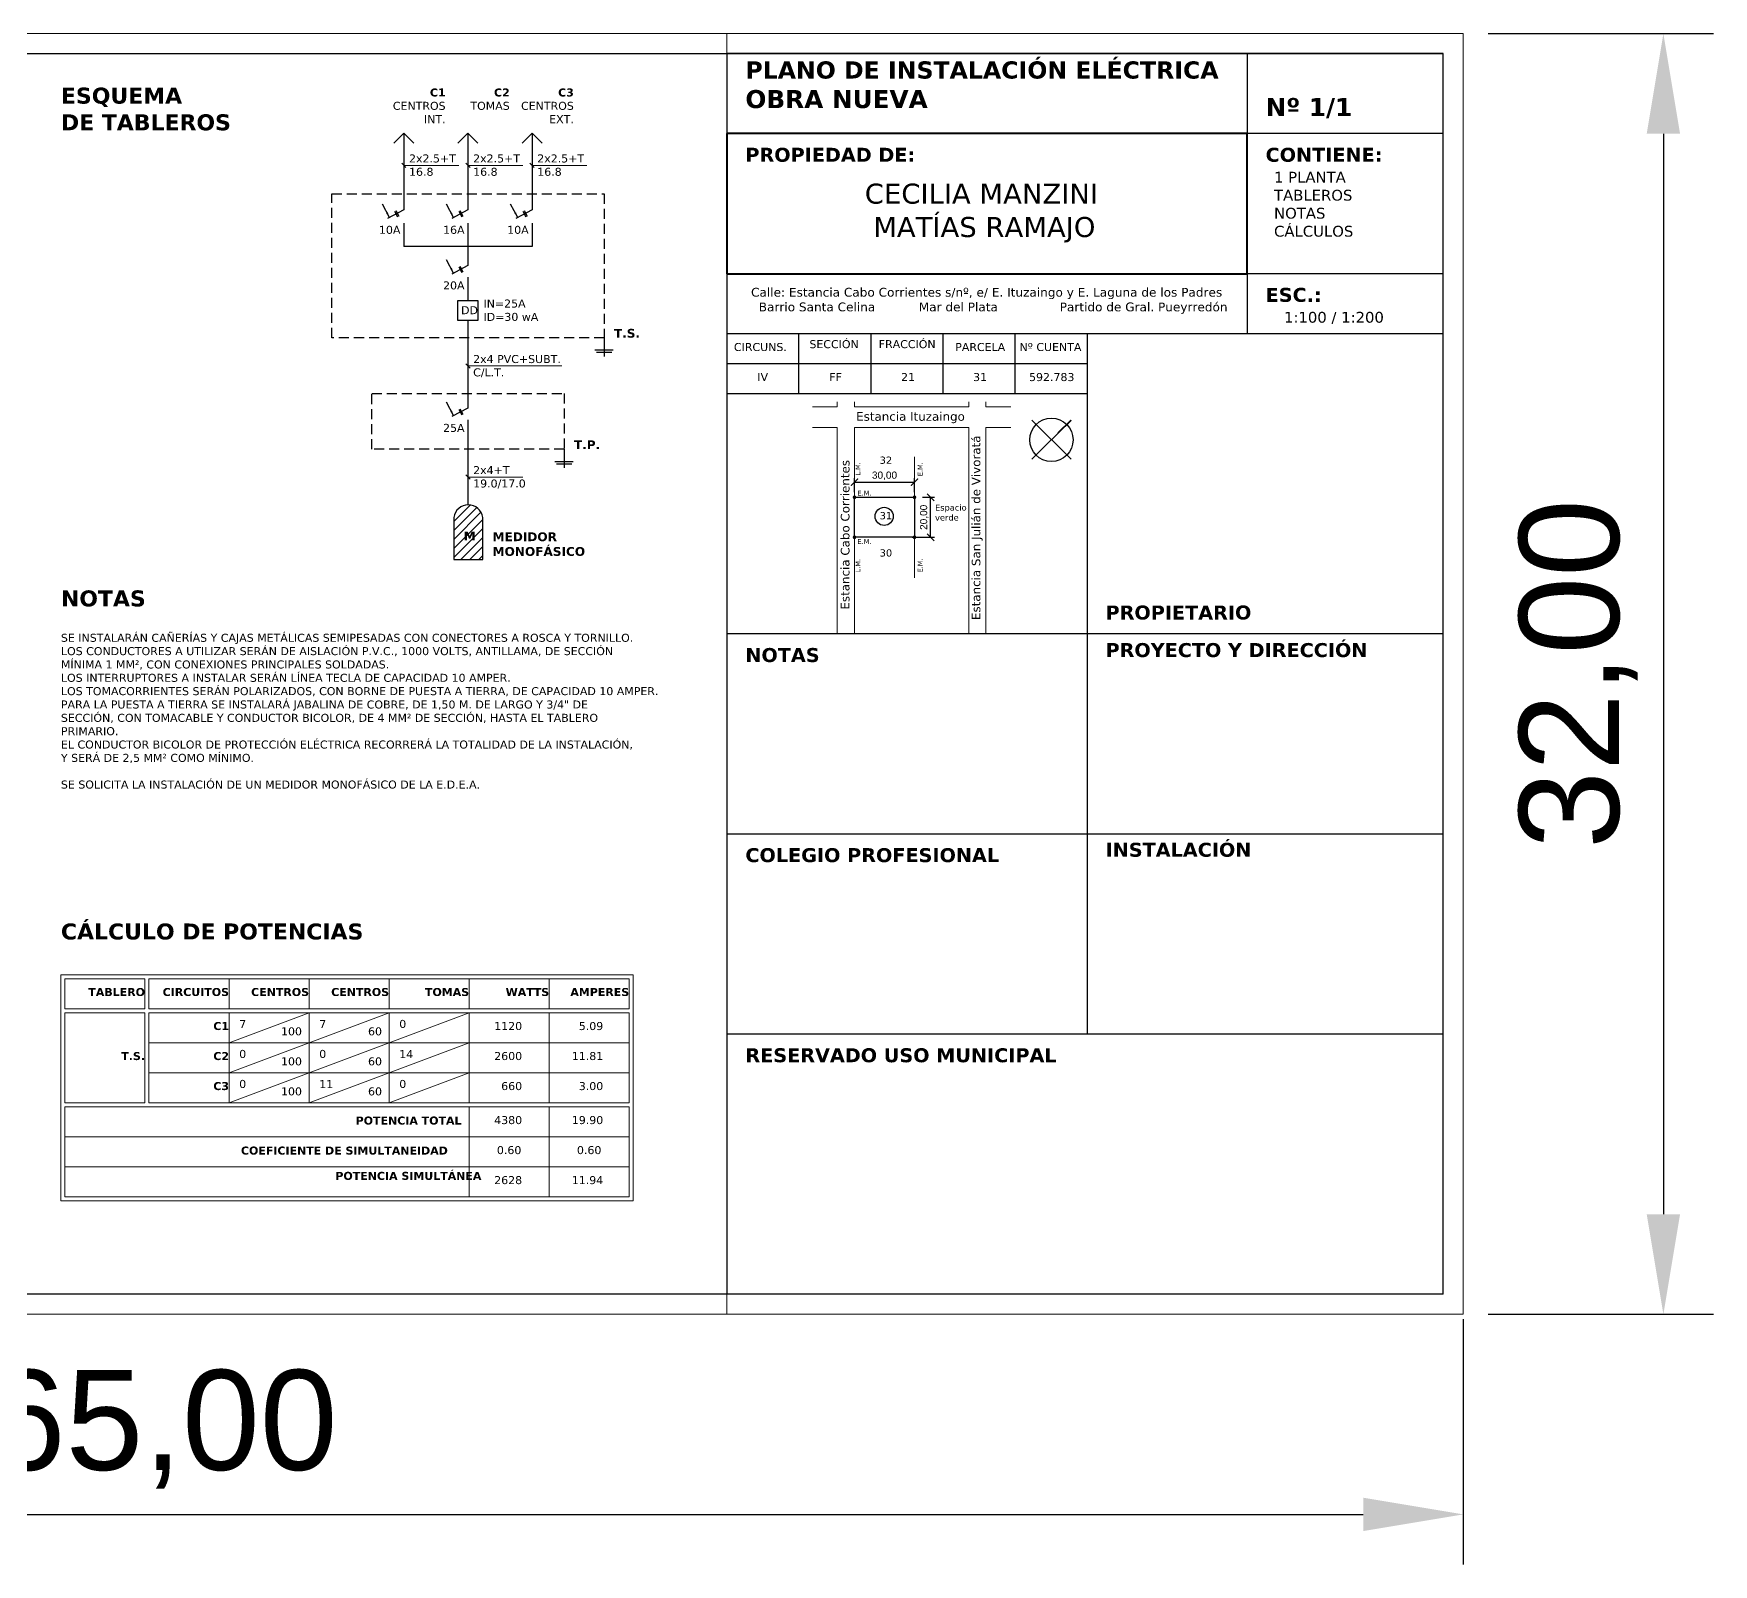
# Model space of a CAD drawing. Header units: millimetres. Extents: x 1434 to 1537, y 1432 to 1474.
# Drawn here: x 1494.74 to 1536.72, y 1431.92 to 1470.17 of the extents above; entities that cross this region are included whole.
import ezdxf

# ---------------------------------------------------------------- set-up
doc = ezdxf.new("R2010")
doc.units = ezdxf.units.MM
doc.linetypes.add('RAYITAS', pattern=[0.375, 0.25, -0.125])
for name, color, linetype, lineweight in [('0.1', 50, 'Continuous', 0), ('0.2', 40, 'Continuous', 20), ('0.3', 30, 'Continuous', 30), ('0.5', 10, 'Continuous', 40), ('cotas', 104, 'Continuous', 18), ('nomenclatura', 41, 'Continuous', 18)]:
    doc.layers.add(name, color=color, linetype=linetype, lineweight=lineweight)
doc.layers.add('gris', color=252, linetype='Continuous', lineweight=18, true_color=0x696969)
doc.styles.get("Standard").update_dxf_attribs({"font": 'ARIAL.TTF'})
doc.dimstyles.new('BM-1en 100', dxfattribs={"dimtxt": 0.18, "dimasz": 0.18, "dimexe": 0.1, "dimexo": 0.1, "dimgap": 0.05, "dimtad": 1, "dimtxsty": 'Standard', "dimblk": 'ARCHTICK', "dimcen": -0.18, "dimadec": 0, "dimazin": 0, "dimtfac": 1, "dimtmove": 0, "dimatfit": 3, "dimldrblk": 'ARCHTICK', "dimfxl": 1, "dimarcsym": 0})
doc.dimstyles.new('ISO-25', dxfattribs={"dimtxt": 2.5, "dimasz": 2.5, "dimexe": 1.25, "dimexo": 0.625, "dimtad": 1, "dimtxsty": 'Standard', "dimcen": 2.5, "dimadec": 0, "dimazin": 0, "dimtfac": 1, "dimtmove": 0, "dimatfit": 3, "dimfxl": 1, "dimarcsym": 0})

# ---------------------------------------------------------------- blocks, each defined once
blk = doc.blocks.new('*D9')
at = {"layer": 'cotas', "color": 0, "lineweight": -2}
for p, q in [((1465.468, 1438.04), (1465.468, 1431.915)), ((1530.468, 1438.04), (1530.468, 1431.915)), ((1467.968, 1433.165), (1527.968, 1433.165))]:
    blk.add_line(p, q, dxfattribs=at)
at = {"layer": 'cotas', "color": 0}
for points in [[(1467.968, 1433.582), (1467.968, 1432.749), (1465.468, 1433.165)], [(1527.968, 1433.582), (1527.968, 1432.749), (1530.468, 1433.165)]]:
    blk.add_solid(points, dxfattribs=at)
at = {"layer": 'Defpoints', "color": 0}
for p in [(1465.468, 1438.665), (1530.468, 1438.665), (1530.468, 1433.165)]:
    blk.add_point(p, dxfattribs=at)
at = {"layer": 'cotas', "color": 0, "insert": (1497.968, 1435.293), "char_height": 2.5, "attachment_point": 5}
blk.add_mtext('65,00', dxfattribs=at)
blk = doc.blocks.new('*D8')
at = {"layer": 'cotas', "color": 0, "lineweight": -2}
for p, q in [((1531.093, 1470.165), (1536.718, 1470.165)), ((1535.468, 1467.665), (1535.468, 1440.665)), ((1531.093, 1438.165), (1536.718, 1438.165))]:
    blk.add_line(p, q, dxfattribs=at)
at = {"layer": 'cotas', "color": 0}
for points in [[(1535.052, 1467.665), (1535.885, 1467.665), (1535.468, 1470.165)], [(1535.052, 1440.665), (1535.885, 1440.665), (1535.468, 1438.165)]]:
    blk.add_solid(points, dxfattribs=at)
at = {"layer": 'Defpoints', "color": 0}
for p in [(1530.468, 1470.165), (1530.468, 1438.165), (1535.468, 1438.165)]:
    blk.add_point(p, dxfattribs=at)
at = {"layer": 'cotas', "color": 0, "insert": (1533.341, 1454.165), "char_height": 2.5, "attachment_point": 5, "rotation": 90}
blk.add_mtext('32,00', dxfattribs=at)
blk = doc.blocks.new('_ArchTick')
at = {"color": 0, "linetype": 'ByBlock', "const_width": 0.15}
blk.add_lwpolyline([(-0.5, -0.5), (0.5, 0.5)], dxfattribs=at)
blk = doc.blocks.new('*D10')
at = {"layer": 'cotas', "color": 0, "lineweight": -2}
for p, q in [((1516.957, 1458.579), (1517.258, 1458.579)), ((1517.158, 1457.579), (1517.158, 1458.579)), ((1516.693, 1457.579), (1517.258, 1457.579))]:
    blk.add_line(p, q, dxfattribs=at)
at = {"layer": 'Defpoints', "color": 0}
for p in [(1516.857, 1458.579), (1517.158, 1458.579), (1516.593, 1457.579)]:
    blk.add_point(p, dxfattribs=at)
at = {"layer": 'cotas', "color": 0, "lineweight": -2, "xscale": 0.18, "yscale": 0.18, "zscale": 0.18}
for p, rotation in [((1517.158, 1458.579), 90), ((1517.158, 1457.579), 270)]:
    blk.add_blockref('_ArchTick', p, dxfattribs=dict(at, rotation=rotation))
at = {"layer": 'cotas', "color": 0, "insert": (1516.999, 1458.079), "char_height": 0.18, "attachment_point": 5, "rotation": 90}
blk.add_mtext('20,00', dxfattribs=at)
blk = doc.blocks.new('*D11')
at = {"layer": 'cotas', "color": 0, "lineweight": -2}
for p, q in [((1515.255, 1458.709), (1515.255, 1459.058)), ((1515.255, 1458.958), (1516.755, 1458.958)), ((1516.755, 1458.709), (1516.755, 1459.058))]:
    blk.add_line(p, q, dxfattribs=at)
at = {"layer": 'Defpoints', "color": 0}
for p in [(1516.755, 1458.958), (1515.255, 1458.609), (1516.755, 1458.609)]:
    blk.add_point(p, dxfattribs=at)
at = {"layer": 'cotas', "color": 0, "lineweight": -2, "xscale": 0.18, "yscale": 0.18, "zscale": 0.18, "rotation": 180}
blk.add_blockref('_ArchTick', (1515.255, 1458.958), dxfattribs=at)
at = {"layer": 'cotas', "color": 0, "lineweight": -2, "xscale": 0.18, "yscale": 0.18, "zscale": 0.18}
blk.add_blockref('_ArchTick', (1516.755, 1458.958), dxfattribs=at)
at = {"layer": 'cotas', "color": 0, "insert": (1516.005, 1459.116), "char_height": 0.18, "attachment_point": 5}
blk.add_mtext('30,00', dxfattribs=at)

msp = doc.modelspace()

# ---------------------------------------------------------------- hatches: boundary and pattern name
at = {"layer": '0.1', "linetype": 'Continuous'}
h = msp.add_hatch(dxfattribs=at)
h.set_pattern_fill('LINE', color=256, scale=0.05, angle=225, style=0)
h.set_pattern_definition([(45, (1454.36309, 1585.57793), (-0.1122532, 0.1122532), [])])
h.paths.add_polyline_path([(1505.2433, 1457.0287), (1505.9649, 1457.0287), (1505.9649, 1458.0767, 0.8624845), (1505.2433, 1458.0767)])
at = {"layer": '0.3', "linetype": 'Continuous'}
for points in [[(1503.5507, 1465.6734), (1503.6359, 1465.5681), (1503.5953, 1465.6973)], [(1505.1528, 1465.6734), (1505.2379, 1465.5681), (1505.1973, 1465.6973)], [(1506.7549, 1465.6734), (1506.84, 1465.5681), (1506.7994, 1465.6973)], [(1505.1528, 1464.285), (1505.2379, 1464.1797), (1505.1973, 1464.3089)], [(1505.1528, 1460.7243), (1505.2379, 1460.619), (1505.1973, 1460.7482)]]:
    msp.add_hatch(color=256, dxfattribs=at).paths.add_polyline_path(points)
at = {"layer": 'gris'}
h = msp.add_hatch(color=256, dxfattribs=at)
h.paths.add_polyline_path([(1515.2207, 1458.579, 0.4111855), (1515.2555, 1458.5446), (1515.2555, 1458.5793)])
h.paths.add_polyline_path([(1515.2207, 1458.579), (1515.2555, 1458.5793), (1515.2555, 1458.6141, 0.4172482)])
h.paths.add_polyline_path([(1515.2555, 1458.6141), (1515.2555, 1458.5793), (1515.2902, 1458.5797, 0.4111855)])
h.paths.add_polyline_path([(1515.2555, 1458.5793), (1515.2555, 1458.5446, 0.4172482), (1515.2902, 1458.5797)])
h = msp.add_hatch(color=256, dxfattribs=at)
h.paths.add_polyline_path([(1516.7207, 1458.579, 0.4111855), (1516.7555, 1458.5446), (1516.7555, 1458.5793)])
h.paths.add_polyline_path([(1516.7207, 1458.579), (1516.7555, 1458.5793), (1516.7555, 1458.6141, 0.4172482)])
h.paths.add_polyline_path([(1516.7555, 1458.6141), (1516.7555, 1458.5793), (1516.7902, 1458.5797, 0.4111855)])
h.paths.add_polyline_path([(1516.7555, 1458.5793), (1516.7555, 1458.5446, 0.4172482), (1516.7902, 1458.5797)])
h = msp.add_hatch(color=256, dxfattribs=at)
h.paths.add_polyline_path([(1515.2207, 1457.579, 0.4111855), (1515.2555, 1457.5446), (1515.2555, 1457.5793)])
h.paths.add_polyline_path([(1515.2207, 1457.579), (1515.2555, 1457.5793), (1515.2555, 1457.6141, 0.4172482)])
h.paths.add_polyline_path([(1515.2555, 1457.6141), (1515.2555, 1457.5793), (1515.2902, 1457.5797, 0.4111855)])
h.paths.add_polyline_path([(1515.2555, 1457.5793), (1515.2555, 1457.5446, 0.4172482), (1515.2902, 1457.5797)])
h = msp.add_hatch(color=256, dxfattribs=at)
h.paths.add_polyline_path([(1516.7207, 1457.579, 0.4111855), (1516.7555, 1457.5446), (1516.7555, 1457.5793)])
h.paths.add_polyline_path([(1516.7207, 1457.579), (1516.7555, 1457.5793), (1516.7555, 1457.6141, 0.4172482)])
h.paths.add_polyline_path([(1516.7555, 1457.6141), (1516.7555, 1457.5793), (1516.7902, 1457.5797, 0.4111855)])
h.paths.add_polyline_path([(1516.7555, 1457.5793), (1516.7555, 1457.5446, 0.4172482), (1516.7902, 1457.5797)])

# ---------------------------------------------------------------- linework, layer by layer
at = {"layer": '0.1'}
for p, q in [((1503.94, 1466.9256), (1504.0461, 1466.8195)), ((1503.9931, 1466.8726), (1505.3661, 1466.8726)), ((1505.5421, 1466.9256), (1505.6482, 1466.8195)), ((1505.5951, 1466.8726), (1506.9682, 1466.8726)), ((1507.1442, 1466.9256), (1507.2502, 1466.8195)), ((1507.1972, 1466.8726), (1508.5702, 1466.8726)), ((1505.5421, 1461.9136), (1505.6482, 1461.8075)), ((1505.5951, 1461.8605), (1507.9414, 1461.8605)), ((1514.205, 1460.8417), (1514.8262, 1460.8417)), ((1514.8262, 1460.8417), (1514.8262, 1460.9655)), ((1515.2555, 1460.8417), (1515.2555, 1460.9655)), ((1518.1082, 1460.8417), (1515.2555, 1460.8417)), ((1518.1082, 1460.8417), (1518.1082, 1460.9655)), ((1518.5374, 1460.8417), (1518.5374, 1460.9655)), ((1519.1587, 1460.8417), (1518.5374, 1460.8417)), ((1520.6656, 1460.5074), (1519.6859, 1459.5277)), ((1520.6656, 1459.5277), (1519.6859, 1460.5074)), ((1514.205, 1460.3239), (1514.8262, 1460.3239)), ((1514.8262, 1455.1655), (1514.8262, 1460.3239)), ((1515.2555, 1460.3239), (1515.2555, 1455.1655)), ((1518.1082, 1460.3239), (1515.2555, 1460.3239)), ((1518.1082, 1455.1655), (1518.1082, 1460.3239)), ((1519.1587, 1460.3239), (1518.5374, 1460.3239)), ((1518.5374, 1460.3239), (1518.5374, 1455.1655)), ((1516.7555, 1458.5793), (1516.7555, 1459.5904)), ((1505.5421, 1459.1373), (1505.6482, 1459.0312)), ((1505.5951, 1459.0842), (1506.9682, 1459.0842)), ((1516.7555, 1457.5793), (1516.7555, 1456.5682)), ((1499.6248, 1444.9508), (1501.6248, 1445.7008)), ((1501.6248, 1444.9508), (1503.6248, 1445.7008)), ((1503.6248, 1444.9508), (1505.6248, 1445.7008)), ((1499.6248, 1444.2008), (1501.6248, 1444.9508)), ((1501.6248, 1444.2008), (1503.6248, 1444.9508)), ((1503.6248, 1444.2008), (1505.6248, 1444.9508)), ((1499.6248, 1443.4508), (1501.6248, 1444.2008)), ((1501.6248, 1443.4508), (1503.6248, 1444.2008)), ((1503.6248, 1443.4508), (1505.6248, 1444.2008))]:
    msp.add_line(p, q, dxfattribs=at)
at = {"layer": '0.2'}
for p, q in [((1468.4682, 1470.1655), (1530.4682, 1470.1655)), ((1512.0682, 1469.6655), (1512.0682, 1470.1655)), ((1529.9682, 1470.1655), (1530.4682, 1470.1655)), ((1530.4682, 1438.1655), (1530.4682, 1470.1655)), ((1509.7248, 1446.6508), (1495.4248, 1446.6508)), ((1495.4248, 1446.6508), (1495.4248, 1441.0008)), ((1497.5248, 1446.5508), (1495.5248, 1446.5508)), ((1495.5248, 1446.5508), (1495.5248, 1445.8008)), ((1497.5248, 1446.5508), (1497.5248, 1445.8008)), ((1509.6248, 1446.5508), (1497.6248, 1446.5508)), ((1497.6248, 1446.5508), (1497.6248, 1445.8008)), ((1499.6248, 1446.5508), (1499.6248, 1445.8008)), ((1501.6248, 1446.5508), (1501.6248, 1445.8008)), ((1503.6248, 1446.5508), (1503.6248, 1445.8008)), ((1505.6248, 1446.5508), (1505.6248, 1445.8008)), ((1507.6248, 1446.5508), (1507.6248, 1445.8008)), ((1509.6248, 1446.5508), (1509.6248, 1445.8008)), ((1509.7248, 1446.6508), (1509.7248, 1441.0008)), ((1495.5248, 1445.8008), (1497.5248, 1445.8008)), ((1495.5248, 1445.7008), (1495.5248, 1443.4508)), ((1495.5248, 1445.7008), (1497.5248, 1445.7008)), ((1497.5248, 1445.7008), (1497.5248, 1443.4508)), ((1497.6248, 1445.8008), (1509.6248, 1445.8008)), ((1497.6248, 1445.7008), (1497.6248, 1443.4508)), ((1497.6248, 1445.7008), (1509.6248, 1445.7008)), ((1499.6248, 1445.7008), (1499.6248, 1443.4508)), ((1501.6248, 1445.7008), (1501.6248, 1443.4508)), ((1503.6248, 1445.7008), (1503.6248, 1443.4508)), ((1505.6248, 1445.7008), (1505.6248, 1443.4508)), ((1507.6248, 1445.7008), (1507.6248, 1443.4508)), ((1509.6248, 1445.7008), (1509.6248, 1443.4508)), ((1497.6248, 1444.9508), (1509.6248, 1444.9508)), ((1497.6248, 1444.2008), (1509.6248, 1444.2008)), ((1495.5248, 1443.4508), (1497.5248, 1443.4508)), ((1495.5248, 1443.3508), (1495.5248, 1441.1008)), ((1495.5248, 1443.3508), (1509.6248, 1443.3508)), ((1497.6248, 1443.4508), (1509.6248, 1443.4508)), ((1497.6248, 1443.3508), (1509.6248, 1443.3508)), ((1505.6248, 1443.3508), (1505.6248, 1441.1008)), ((1507.6248, 1443.3508), (1507.6248, 1441.1008)), ((1509.6248, 1443.3508), (1509.6248, 1441.1008)), ((1495.5248, 1442.6008), (1509.6248, 1442.6008)), ((1495.5248, 1441.8508), (1509.6248, 1441.8508)), ((1495.5248, 1441.1008), (1509.6248, 1441.1008)), ((1495.4248, 1441.0008), (1509.7248, 1441.0008)), ((1512.0682, 1438.1655), (1512.0682, 1438.6655)), ((1512.0682, 1438.6655), (1512.0682, 1438.1655)), ((1530.4682, 1438.1655), (1468.4682, 1438.1655))]:
    msp.add_line(p, q, dxfattribs=at)
for centre in [(1515.2555, 1458.5793), (1516.7555, 1458.5793), (1515.2555, 1457.5793), (1516.7555, 1457.5793)]:
    msp.add_circle(centre, 0.0348, dxfattribs=at)
at = {"layer": '0.3', "lineweight": 30}
for p, q in [((1468.9682, 1469.6655), (1529.9682, 1469.6655)), ((1529.9682, 1469.6655), (1512.0682, 1469.6655)), ((1512.0682, 1469.6655), (1512.0682, 1467.6655)), ((1525.0682, 1469.6655), (1525.0682, 1467.6655)), ((1529.9682, 1438.6655), (1529.9682, 1469.6655)), ((1529.9682, 1467.6655), (1525.0682, 1467.6655)), ((1512.0682, 1464.1655), (1512.0682, 1438.6655)), ((1529.9682, 1464.1655), (1525.0682, 1464.1655)), ((1525.0682, 1464.1655), (1525.0682, 1462.6655)), ((1529.9682, 1462.6655), (1512.0682, 1462.6655)), ((1513.8682, 1461.1655), (1513.8682, 1462.6655)), ((1515.6682, 1461.1655), (1515.6682, 1462.6655)), ((1517.4682, 1461.1655), (1517.4682, 1462.6655)), ((1519.2682, 1461.1655), (1519.2682, 1462.6655)), ((1521.0682, 1462.6655), (1521.0682, 1445.1655)), ((1521.0682, 1461.9155), (1512.0682, 1461.9155)), ((1521.0682, 1461.1655), (1512.0682, 1461.1655)), ((1521.0682, 1455.1655), (1512.0682, 1455.1655)), ((1529.9682, 1455.1655), (1521.0682, 1455.1655)), ((1529.9682, 1450.1655), (1512.0682, 1450.1655)), ((1529.9682, 1445.1655), (1512.0682, 1445.1655)), ((1529.9682, 1438.6655), (1468.9682, 1438.6655))]:
    msp.add_line(p, q, dxfattribs=at)
at = {"layer": '0.3', "linetype": 'Continuous'}
for p, q in [((1503.7431, 1467.4284), (1503.9931, 1467.6784)), ((1503.9931, 1467.6784), (1503.9931, 1465.7578)), ((1504.2431, 1467.4284), (1503.9931, 1467.6784)), ((1505.3451, 1467.4284), (1505.5951, 1467.6784)), ((1505.8451, 1467.4284), (1505.5951, 1467.6784)), ((1505.5951, 1467.6784), (1505.5951, 1465.7578)), ((1506.9472, 1467.4284), (1507.1972, 1467.6784)), ((1507.4472, 1467.4284), (1507.1972, 1467.6784)), ((1507.1972, 1467.6784), (1507.1972, 1465.7578)), ((1503.6362, 1465.5679), (1503.4587, 1465.9023)), ((1505.2383, 1465.5679), (1505.0608, 1465.9023)), ((1506.8404, 1465.5679), (1506.6629, 1465.9023)), ((1503.9931, 1465.7578), (1503.5885, 1465.543)), ((1503.7636, 1465.7261), (1503.8383, 1465.5854)), ((1503.7947, 1465.7426), (1503.8694, 1465.602)), ((1503.9931, 1465.429), (1503.9931, 1464.8491)), ((1505.5951, 1465.7578), (1505.1906, 1465.543)), ((1505.3657, 1465.7261), (1505.4404, 1465.5854)), ((1505.3968, 1465.7426), (1505.4715, 1465.602)), ((1505.5951, 1465.429), (1505.5951, 1464.8491)), ((1507.1972, 1465.7578), (1506.7927, 1465.543)), ((1506.9678, 1465.7261), (1507.0424, 1465.5854)), ((1506.9989, 1465.7426), (1507.0735, 1465.602)), ((1507.1972, 1465.429), (1507.1972, 1464.8491)), ((1507.1972, 1464.8491), (1503.9931, 1464.8491)), ((1505.5951, 1464.8491), (1505.5951, 1464.3694)), ((1505.2383, 1464.1795), (1505.0608, 1464.5139)), ((1505.5951, 1464.3694), (1505.1906, 1464.1546)), ((1505.3657, 1464.3377), (1505.4404, 1464.197)), ((1505.3968, 1464.3542), (1505.4715, 1464.2136)), ((1505.5951, 1464.0767), (1505.5951, 1463.4948)), ((1505.3451, 1463.4948), (1505.8451, 1463.4948)), ((1505.3451, 1462.9948), (1505.3451, 1463.4948)), ((1505.8451, 1463.4948), (1505.8451, 1462.9948)), ((1505.8451, 1462.9948), (1505.3451, 1462.9948)), ((1505.5951, 1462.9948), (1505.5951, 1460.8087)), ((1508.9982, 1462.5659), (1508.9982, 1462.0978)), ((1508.7685, 1462.2617), (1509.228, 1462.2617)), ((1508.8066, 1462.2025), (1509.1899, 1462.2025)), ((1505.2383, 1460.6188), (1505.0608, 1460.9532)), ((1505.5951, 1460.8087), (1505.1906, 1460.5939)), ((1505.3968, 1460.7935), (1505.4715, 1460.6529)), ((1505.3657, 1460.777), (1505.4404, 1460.6363)), ((1505.5951, 1460.516), (1505.5951, 1458.3879)), ((1507.9982, 1459.7806), (1507.9982, 1459.3125)), ((1507.7685, 1459.4764), (1508.228, 1459.4764)), ((1507.8066, 1459.4172), (1508.1899, 1459.4172))]:
    msp.add_line(p, q, dxfattribs=at)
at = {"layer": '0.3', "linetype": 'RAYITAS'}
for points in [[(1502.192, 1466.1608), (1508.9982, 1466.1608), (1508.9982, 1462.5659), (1502.192, 1462.5659)], [(1503.192, 1461.1733), (1507.9982, 1461.1733), (1507.9982, 1459.7806), (1503.192, 1459.7806)]]:
    msp.add_lwpolyline(points, close=True, dxfattribs=at)
at = {"layer": '0.3'}
for points in [[(1515.2555, 1457.5793), (1515.2555, 1458.5793), (1516.7555, 1458.5793), (1516.7555, 1457.5793), (1515.2555, 1457.5793)], [(1505.2433, 1458.0767), (1505.2433, 1457.0287), (1505.9649, 1457.0287), (1505.9649, 1458.0767)]]:
    msp.add_lwpolyline(points, dxfattribs=at)
for centre, radius in [((1520.1758, 1460.0141), 0.5415), ((1515.9966, 1458.1032), 0.2259)]:
    msp.add_circle(centre, radius, dxfattribs=at)
msp.add_arc((1505.6041, 1458.0232), 0.3648, 8.44548, 171.55452, dxfattribs=at)
at = {"layer": '0.5'}
for p, q in [((1525.0682, 1467.6655), (1512.0682, 1467.6655)), ((1512.0682, 1467.6655), (1512.0682, 1464.1655)), ((1525.0682, 1464.1655), (1525.0682, 1467.6655)), ((1512.0682, 1464.1655), (1525.0682, 1464.1655)), ((1520.348, 1460.1899), (1520.6656, 1460.5074))]:
    msp.add_line(p, q, dxfattribs=at)

# ---------------------------------------------------------------- texts
at = {"layer": 'nomenclatura'}
for s, insert, char_height, width, attachment_point in [('{\\fVerdana|b1|i0|c0|p34;\\H0.9556x;PLANO DE INSTALACIÓN ELÉCTRICA\\H0.9767x;\\P\\H1.071x;OBRA NUEVA}', (1512.5284, 1469.4717), 0.45, 12.539733, 1), ('{\\fVerdana|b1|i0|c0|p34;ESQUEMA \\PDE TABLEROS}', (1495.4248, 1468.8154), 0.4, 12.170004, 1), ('{\\fVerdana|b1|i0|c0|p34;C1\\P\\fVerdana|b0|i0|c0|p34;CENTROS \\PINT.}', (1505.0371, 1468.7942), 0.2, 2.161815, 3), ('{\\fVerdana|b1|i0|c0|p34;C2\\P\\fVerdana|b0|i0|c0|p34;TOMAS}', (1506.6392, 1468.7942), 0.2, 2.161815, 3), ('{\\fVerdana|b1|i0|c0|p34;C3\\P\\fVerdana|b0|i0|c0|p34;CENTROS \\PEXT.}', (1508.2413, 1468.7942), 0.2, 2.161815, 3), ('{\\fVerdana|b0|i0|c0|p34;2x2.5+T\\P16.8}', (1504.1234, 1467.1461), 0.2, 1.509311, 1), ('{\\fVerdana|b0|i0|c0|p34;2x2.5+T\\P16.8}', (1505.7255, 1467.1461), 0.2, 1.509311, 1), ('{\\fVerdana|b0|i0|c0|p34;2x2.5+T\\P16.8}', (1507.3276, 1467.1461), 0.2, 1.509311, 1), ('{\\fVerdana|b0|i0|c0|p34;1 PLANTA\\PTABLEROS\\PNOTAS\\PCÁLCULOS}', (1525.7387, 1466.7126), 0.27, 11.993064, 1), ('{\\fVerdana|b0|i0|c0|p34;10A}', (1503.3719, 1465.3623), 0.2, 2.328275, 1), ('{\\fVerdana|b0|i0|c0|p34;16A}', (1504.9739, 1465.3623), 0.2, 2.328275, 1), ('{\\fVerdana|b0|i0|c0|p34;10A}', (1506.576, 1465.3623), 0.2, 2.328275, 1), ('{\\fVerdana|b0|i0|c0|p34;20A}', (1504.9739, 1463.9739), 0.2, 2.328275, 1), ('{\\fVerdana|b0|i0|c0|p34;DD}', (1505.4235, 1463.3542), 0.2, 7.378103, 1), ('{\\fVerdana|b0|i0|c0|p34;IN=25A\\PID=30 wA}', (1505.9836, 1463.5204), 0.2, 7.378103, 1), ('{\\fVerdana|b1|i0|c0|p34;T.S.}', (1509.2437, 1462.7874), 0.22, 0.70806, 1), ('{\\fVerdana|b0|i0|c0|p34;2x4 PVC+SUBT.\\PC/L.T.}', (1505.7255, 1462.134), 0.2, 2.706702, 1), ('{\\fVerdana|b0|i0|c0|p34;25A}', (1504.9739, 1460.4132), 0.2, 1.287166, 1), ('{\\fVerdana|b1|i0|c0|p34;T.P.}', (1508.2437, 1460.0021), 0.22, 0.70806, 1), ('{\\fVerdana|b0|i0|c0|p34;2x4+T\\P19.0/17.0}', (1505.7255, 1459.3577), 0.2, 1.509311, 1), ('{\\fVerdana|b1|i0|c0|p34;M}', (1505.4887, 1457.7244), 0.22, 0.70806, 1), ('{\\fVerdana|b1|i0|c0|p34;MEDIDOR \\PMONOFÁSICO}', (1506.2103, 1457.7027), 0.22, 4.346513, 1), ('{\\fVerdana|b1|i0|c0|p34;\\H1.3333x;NOTAS \\P\\fVerdana|b0|i0|c0|p34;\\H0.625x;\\P\\H0.80002x;SE INSTALARÁN CAÑERÍAS Y CAJAS METÁLICAS SEMIPESADAS CON CONECTORES A ROSCA Y TORNILLO. LOS CONDUCTORES A UTILIZAR SERÁN DE AISLACIÓN P.V.C., 1000 VOLTS, ANTILLAMA, DE SECCIÓN MÍNIMA 1 MM², CON CONEXIONES PRINCIPALES SOLDADAS.\\PLOS INTERRUPTORES A INSTALAR SERÁN LÍNEA TECLA DE CAPACIDAD 10 AMPER.\\PLOS TOMACORRIENTES SERÁN POLARIZADOS, CON BORNE DE PUESTA A TIERRA, DE CAPACIDAD 10 AMPER.\\PPARA LA PUESTA A TIERRA SE INSTALARÁ JABALINA DE COBRE, DE 1,50 M. DE LARGO Y 3/4" DE SECCIÓN, CON TOMACABLE Y CONDUCTOR BICOLOR, DE 4 MM² DE SECCIÓN, HASTA EL TABLERO PRIMARIO.\\PEL CONDUCTOR BICOLOR DE PROTECCIÓN ELÉCTRICA RECORRERÁ LA TOTALIDAD DE LA INSTALACIÓN, Y SERÁ DE 2,5 MM² COMO MÍNIMO. \\P\\PSE SOLICITA LA INSTALACIÓN DE UN MEDIDOR MONOFÁSICO DE LA E.D.E.A.}', (1495.4248, 1456.2525), 0.3, 14.3, 1), ('{\\fVerdana|b1|i0|c0|p34;PROYECTO Y DIRECCIÓN}', (1521.5284, 1454.9369), 0.35, 11.993064, 1), ('{\\fVerdana|b1|i0|c0|p34;INSTALACIÓN}', (1521.5284, 1449.947), 0.35, 11.993064, 1), ('{\\fVerdana|b1|i0|c0|p34;CÁLCULO DE POTENCIAS}', (1495.4248, 1447.93), 0.4, 12.170004, 1), ('{\\fVerdana|b1|i0|c0|p34;TABLERO}', (1497.5248, 1446.3178), 0.2, 2, 3), ('{\\fVerdana|b1|i0|c0|p34;CIRCUITOS}', (1499.6248, 1446.3178), 0.2, 2, 3), ('{\\fVerdana|b1|i0|c0|p34;CENTROS}', (1501.6248, 1446.3178), 0.2, 2, 3), ('{\\fVerdana|b1|i0|c0|p34;CENTROS}', (1503.6248, 1446.3178), 0.2, 2, 3), ('{\\fVerdana|b1|i0|c0|p34;TOMAS}', (1505.6248, 1446.3178), 0.2, 2, 3), ('{\\fVerdana|b1|i0|c0|p34;WATTS}', (1507.6248, 1446.3178), 0.2, 2, 3), ('{\\fVerdana|b1|i0|c0|p34;AMPERES}', (1509.6248, 1446.3178), 0.2, 2, 3), ('{\\fVerdana|b1|i0|c0|p34;C1}', (1499.6248, 1445.4678), 0.2, 2, 3), ('{\\fVerdana|b0|i0|c0|p34;7}', (1499.8795, 1445.3169), 0.2, 1.072073, 7), ('{\\fVerdana|b0|i0|c0|p34;100}', (1501.448, 1445.3348), 0.2, 1.072073, 3), ('{\\fVerdana|b0|i0|c0|p34;7}', (1501.8795, 1445.3169), 0.2, 1.072073, 7), ('{\\fVerdana|b0|i0|c0|p34;60}', (1503.448, 1445.3348), 0.2, 1.072073, 3), ('{\\fVerdana|b0|i0|c0|p34;0}', (1503.8795, 1445.3169), 0.2, 1.072073, 7), ('{\\fVerdana|b0|i0|c0|p34;1120}', (1506.9499, 1445.4678), 0.2, 1.072073, 3), ('{\\fVerdana|b0|i0|c0|p34;5.09}', (1508.9766, 1445.4678), 0.2, 1.072073, 3), ('{\\fVerdana|b1|i0|c0|p34;T.S.}', (1497.5248, 1444.7178), 0.2, 2, 3), ('{\\fVerdana|b1|i0|c0|p34;C2}', (1499.6248, 1444.7178), 0.2, 2, 3), ('{\\fVerdana|b0|i0|c0|p34;0}', (1499.8795, 1444.5669), 0.2, 1.072073, 7), ('{\\fVerdana|b0|i0|c0|p34;100}', (1501.448, 1444.5848), 0.2, 1.072073, 3), ('{\\fVerdana|b0|i0|c0|p34;0}', (1501.8795, 1444.5669), 0.2, 1.072073, 7), ('{\\fVerdana|b0|i0|c0|p34;60}', (1503.448, 1444.5848), 0.2, 1.072073, 3), ('{\\fVerdana|b0|i0|c0|p34;14}', (1503.8795, 1444.5669), 0.2, 1.072073, 7), ('{\\fVerdana|b0|i0|c0|p34;2600}', (1506.9499, 1444.7178), 0.2, 1.072073, 3), ('{\\fVerdana|b0|i0|c0|p34;11.81}', (1508.9766, 1444.7178), 0.2, 1.072073, 3), ('{\\fVerdana|b0|i0|c0|p34;0}', (1499.8795, 1443.8169), 0.2, 1.072073, 7), ('{\\fVerdana|b0|i0|c0|p34;11}', (1501.8795, 1443.8169), 0.2, 1.072073, 7), ('{\\fVerdana|b0|i0|c0|p34;0}', (1503.8795, 1443.8169), 0.2, 1.072073, 7), ('{\\fVerdana|b1|i0|c0|p34;C3}', (1499.6248, 1443.9678), 0.2, 2, 3), ('{\\fVerdana|b0|i0|c0|p34;100}', (1501.448, 1443.8348), 0.2, 1.072073, 3), ('{\\fVerdana|b0|i0|c0|p34;60}', (1503.448, 1443.8348), 0.2, 1.072073, 3), ('{\\fVerdana|b0|i0|c0|p34;660}', (1506.9499, 1443.9678), 0.2, 1.072073, 3), ('{\\fVerdana|b0|i0|c0|p34;3.00}', (1508.9766, 1443.9678), 0.2, 1.072073, 3), ('{\\fVerdana|b1|i0|c0|p34;POTENCIA TOTAL}', (1505.434, 1443.1059), 0.2, 3.465087, 3), ('{\\fVerdana|b0|i0|c0|p34;4380}', (1506.9499, 1443.1178), 0.2, 1.072073, 3), ('{\\fVerdana|b0|i0|c0|p34;19.90}', (1508.9766, 1443.1178), 0.2, 1.072073, 3), ('{\\fVerdana|b1|i0|c0|p34;COEFICIENTE DE SIMULTANEIDAD}', (1505.0924, 1442.3559), 0.2, 7.290261, 3), ('{\\fVerdana|b0|i0|c0|p34;0.60}', (1506.9302, 1442.3678), 0.2, 1.072073, 3), ('{\\fVerdana|b0|i0|c0|p34;0.60}', (1508.9302, 1442.3678), 0.2, 1.072073, 3), ('{\\fVerdana|b1|i0|c0|p34;POTENCIA SIMULTÁNEA}', (1505.9314, 1441.7235), 0.2, 5.571365, 3), ('{\\fVerdana|b0|i0|c0|p34;2628}', (1506.9499, 1441.6178), 0.2, 1.072073, 3), ('{\\fVerdana|b0|i0|c0|p34;11.94}', (1508.9766, 1441.6178), 0.2, 1.072073, 3)]:
    msp.add_mtext(s, dxfattribs=dict(at, insert=insert, char_height=char_height, width=width, attachment_point=attachment_point))
at = {"layer": 'nomenclatura', "linetype": 'Continuous', "lineweight": 15}
for s, insert, char_height, width, attachment_point in [('{\\fVerdana|b1|i0|c0|p34;Nº 1/1}', (1525.5284, 1468.5545), 0.45, 11.993064, 1), ('{\\fVerdana|b1|i0|c0|p34;PROPIEDAD DE:}', (1512.5284, 1467.3126), 0.35, 11.993064, 1), ('{\\fVerdana|b1|i0|c0|p34;CONTIENE:}', (1525.5284, 1467.3126), 0.35, 11.993064, 1), ('\\pi3.4436;{\\fVerdana|b0|i0|c0|p34;CECILIA MANZINI \\P\\pi3.6543;MATÍAS RAMAJO}', (1512.0682, 1466.4164), 0.5, 13, 1), ('{\\fVerdana|b0|i0|c0|p34;Calle: Estancia Cabo Corrientes s/nº, e/ E. Ituzaingo y E. Laguna de los Padres^I         Barrio Santa Celina  ^I       Mar del Plata  ^I       Partido de Gral. Pueyrredón}', (1512.6704, 1463.8126), 0.22, 12.858056, 1), ('{\\fVerdana|b1|i0|c0|p34;ESC.:}', (1525.5284, 1463.8126), 0.35, 11.993064, 1), ('{\\fVerdana|b0|i0|c0|p34;1:100 / 1:200}', (1525.9887, 1463.2126), 0.27, 11.993064, 1), ('{\\fVerdana|b0|i0|c0|p34;SECCIÓN}', (1514.1287, 1462.506), 0.2, 1.8, 1), ('{\\fVerdana|b0|i0|c0|p34;FRACCIÓN}', (1515.8609, 1462.506), 0.2, 1.8, 1), ('{\\fVerdana|b0|i0|c0|p34;CIRCUNS.}', (1512.2416, 1462.4343), 0.2, 1.8, 1), ('{\\fVerdana|b0|i0|c0|p34;PARCELA}', (1517.7721, 1462.4343), 0.2, 1.8, 1), ('{\\fVerdana|b0|i0|c0|p34;Nº CUENTA}', (1519.3777, 1462.4343), 0.2, 1.8, 1), ('\\pi0.75903;{\\fVerdana|b0|i0|c0|p34;IV}', (1512.0682, 1461.6843), 0.2, 1.8, 1), ('\\pi0.75709;{\\fVerdana|b0|i0|c0|p34;FF}', (1513.8682, 1461.6843), 0.2, 1.8, 1), ('\\pi0.75057;{\\fVerdana|b0|i0|c0|p34;21}', (1515.6682, 1461.6843), 0.2, 1.8, 1), ('\\pi0.75097;{\\fVerdana|b0|i0|c0|p34;31}', (1517.4682, 1461.6843), 0.2, 1.8, 1), ('\\pi0.34822;{\\fVerdana|b0|i0|c0|p34;592.783}', (1519.2682, 1461.6835), 0.2, 1.8, 1), ('{\\fVerdana|b0|i0|c0|p34;Estancia Ituzaingo}', (1515.2968, 1460.4299), 0.216, 5.060317, 7), ('{\\fVerdana|b0|i0|c0|p34;32}', (1515.883, 1459.5962), 0.18, 1.403321, 1), ('{\\fVerdana|b0|i0|c0|p34;E.M.}', (1515.3293, 1458.6232), 0.12, 0.70166, 7), ('{\\fVerdana|b0|i0|c0|p34;Espacio \\Pverde}', (1517.2678, 1458.398), 0.15, 1.403321, 1), ('{\\fVerdana|b0|i0|c0|p34;31}', (1515.883, 1458.2102), 0.18, 1.403321, 1), ('{\\fVerdana|b0|i0|c0|p34;E.M.}', (1515.3293, 1457.5354), 0.12, 0.70166, 1), ('{\\fVerdana|b0|i0|c0|p34;30}', (1515.883, 1457.2797), 0.18, 1.403321, 1), ('{\\fVerdana|b1|i0|c0|p34;PROPIETARIO}', (1521.5284, 1455.5183), 0.35, 11.993064, 7), ('{\\fVerdana|b1|i0|c0|p34;NOTAS}', (1512.5284, 1454.8126), 0.35, 11.993064, 1), ('{\\fVerdana|b1|i0|c0|p34;COLEGIO PROFESIONAL}', (1512.5284, 1449.8126), 0.35, 11.993064, 1), ('{\\fVerdana|b1|i0|c0|p34;RESERVADO USO MUNICIPAL}', (1512.5284, 1444.8126), 0.35, 11.993064, 1)]:
    msp.add_mtext(s, dxfattribs=dict(at, insert=insert, char_height=char_height, width=width, attachment_point=attachment_point))
at = {"layer": 'nomenclatura', "linetype": 'Continuous', "lineweight": 15, "rotation": 90}
for s, insert, char_height, width, attachment_point in [('{\\fVerdana|b0|i0|c0|p34;Estancia San Julián de Vivoratá}', (1518.1836, 1460.1233), 0.216, 5.060317, 3), ('{\\fVerdana|b0|i0|c0|p34;Estancia Cabo Corrientes}', (1514.913, 1459.5103), 0.216, 5.060317, 3), ('{\\fVerdana|b0|i0|c0|p34;L.M.}', (1515.2804, 1459.4579), 0.12, 1.403321, 3), ('{\\fVerdana|b0|i0|c0|p34;E.M.}', (1516.8364, 1459.4579), 0.12, 1.403321, 3), ('{\\fVerdana|b0|i0|c0|p34;L.M.}', (1515.2804, 1456.7008), 0.12, 1.403321, 1), ('{\\fVerdana|b0|i0|c0|p34;E.M.}', (1516.8364, 1456.7008), 0.12, 1.403321, 1)]:
    msp.add_mtext(s, dxfattribs=dict(at, insert=insert, char_height=char_height, width=width, attachment_point=attachment_point))

# ---------------------------------------------------------------- dimensions: what is measured, and where the dimension line sits
at = {"layer": 'cotas'}
dim = msp.add_linear_dim(base=(1535.4682, 1438.1655), p1=(1530.4682, 1470.1655), p2=(1530.4682, 1438.1655), angle=90, dimstyle='ISO-25', override={"dimzin": 0, "dimfxl": 0}, dxfattribs=at)
dim.commit()
dim.dimension.update_dxf_attribs({"geometry": '*D8', "text_midpoint": (1533.3408, 1454.1655)})
dim = msp.add_linear_dim(base=(1516.7555, 1458.9577), p1=(1515.2555, 1458.6092), p2=(1516.7555, 1458.6094), text='30,00', dimstyle='BM-1en 100', override={"dimlfac": 2, "dimzin": 0}, dxfattribs=at)
dim.commit()
dim.dimension.update_dxf_attribs({"geometry": '*D11', "text_midpoint": (1516.0055, 1458.9577), "dimtype": 160})
dim = msp.add_linear_dim(base=(1517.1576, 1458.5793), p1=(1516.5925, 1457.5793), p2=(1516.8574, 1458.5793), angle=90, text='20,00', dimstyle='BM-1en 100', override={"dimlfac": 2, "dimzin": 0}, dxfattribs=at)
dim.commit()
dim.dimension.update_dxf_attribs({"geometry": '*D10', "text_midpoint": (1517.1576, 1458.0793), "dimtype": 160})
dim = msp.add_linear_dim(base=(1530.4682, 1433.1655), p1=(1465.4682, 1438.6655), p2=(1530.4682, 1438.6655), dimstyle='ISO-25', override={"dimzin": 0, "dimfxl": 0}, dxfattribs=at)
dim.commit()
dim.dimension.update_dxf_attribs({"geometry": '*D9', "text_midpoint": (1497.9682, 1435.2929)})

doc.saveas('drawing.dxf')
